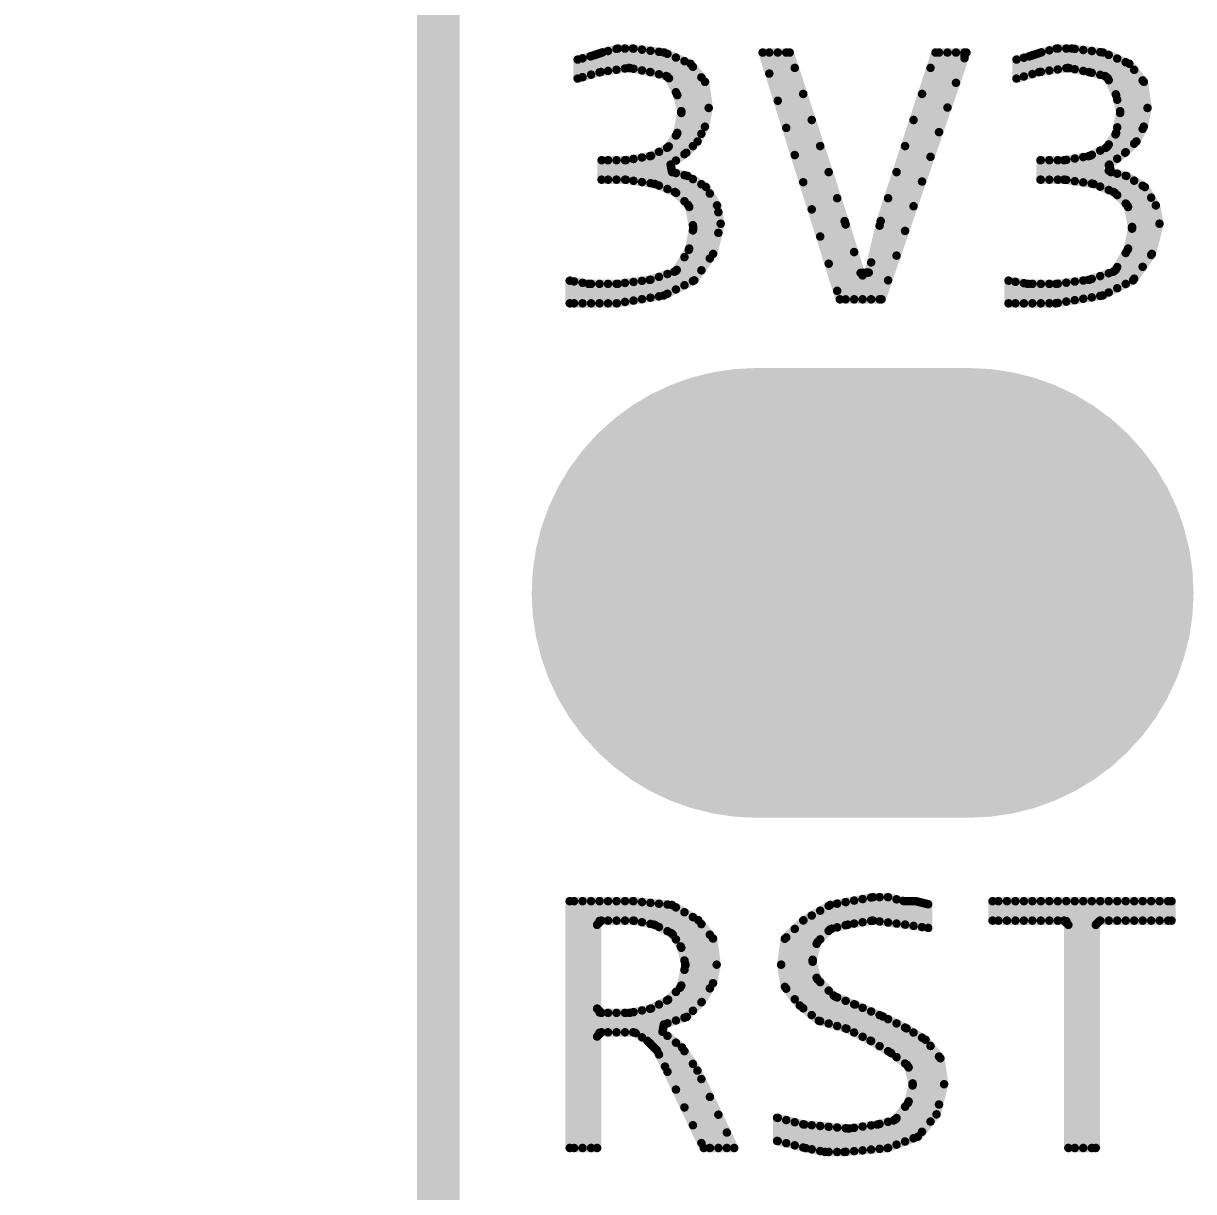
# Model space of a CAD drawing. Extents: x 17.3 to 58.6, y 21.7 to 91.7.
# Drawn here: x 24.158 to 27.661, y 67.753 to 71.249 of the extents above; entities that cross this region are included whole.
import ezdxf

# ---------------------------------------------------------------- set-up
doc = ezdxf.new("R2010")
doc.units = 0
doc.header["$MEASUREMENT"] = 0
doc.layers.get('0').update_dxf_attribs({"linetype": 'CONTINUOUS'})
doc.layers.add('SILKTOP_PHO', color=251, linetype='CONTINUOUS', true_color=0x636466)
doc.styles.get("Standard").update_dxf_attribs({"font": 'arial.ttf'})
doc.dimstyles.new('1', dxfattribs={"dimtxt": 1.5, "dimasz": 1.5, "dimexe": 0.18, "dimexo": 0, "dimgap": 0.5, "dimtad": 0, "dimtih": 1, "dimtoh": 1, "dimzin": 0, "dimdsep": 46, "dimtxsty": 'Standard', "dimcen": 0.09, "dimclrd": 7, "dimadec": 0, "dimazin": 0, "dimtfac": 1, "dimtofl": 0, "dimtmove": 2, "dimatfit": 3, "dimfxl": 1, "dimtolj": 1, "dimtzin": 0, "dimlwd": 15, "dimlwe": 15, "dimarcsym": 0})

# ---------------------------------------------------------------- blocks, each defined once
blk = doc.blocks.new('ROUND_191')
at = {"const_width": 0.0127}
blk.add_lwpolyline([(-0.00635, 0, 1), (0.00635, 0, 1)], format="xyb", close=True, dxfattribs=at)
blk = doc.blocks.new('OBLONG_47')
at = {"const_width": 1.3462}
blk.add_lwpolyline([(0.3175, 0), (-0.3175, 0)], dxfattribs=at)
at = {"const_width": 0.6731}
for points in [[(-0.65405, 0, 1), (0.01905, 0, 1)], [(-0.01905, 0, 1), (0.65405, 0, 1)]]:
    blk.add_lwpolyline(points, format="xyb", close=True, dxfattribs=at)
blk = doc.blocks.new('*D78')
at = {"color": 0, "linetype": 'Continuous', "lineweight": 15, "transparency": 16777216}
for p, q in [((25.9001, 73.66), (19.7132, 73.66)), ((25.9001, 25.4), (19.7132, 25.4))]:
    blk.add_line(p, q, dxfattribs=at)
at = {"color": 7, "linetype": 'Continuous', "lineweight": 15, "transparency": 16777216}
for p, q in [((19.8932, 72.16), (19.8932, 50.7959)), ((19.8932, 26.9), (19.8932, 48.2641))]:
    blk.add_line(p, q, dxfattribs=at)
at = {"color": 7, "linetype": 'Continuous', "transparency": 16777216}
for points in [[(19.6432, 72.16), (20.1432, 72.16), (19.8932, 73.66)], [(19.6432, 26.9), (20.1432, 26.9), (19.8932, 25.4)]]:
    blk.add_solid(points, dxfattribs=at)
at = {"color": 0, "linetype": 'Continuous', "transparency": 16777216, "insert": (19.8932, 49.53), "char_height": 1.5, "attachment_point": 5}
blk.add_mtext('\\A1;48.26', dxfattribs=at)

msp = doc.modelspace()

# ---------------------------------------------------------------- linework, layer by layer
at = {"const_width": 0.127}
msp.add_lwpolyline([(25.4, 73.159874), (25.4, 25.900126)], dxfattribs=at)
at = {"layer": 'SILKTOP_PHO', "color": 251, "true_color": 0x636466}
for points, const_width in [([(25.4, 73.159874), (25.4, 25.900126)], 0.127), ([(25.89149, 71.162672), (25.856184, 71.150988)], 0.0254), ([(25.8826, 71.102982), (25.8826, 71.159878)], 0.0254), ([(25.93721, 71.174102), (25.89149, 71.162672)], 0.0254), ([(25.908, 71.107046), (25.908, 71.166736)], 0.0254), ([(25.9334, 71.110602), (25.9334, 71.173086)], 0.0254), ([(25.982676, 71.174102), (25.93721, 71.174102)], 0.0254), ([(25.9588, 71.114412), (25.9588, 71.174102)], 0.0254), ([(26.07564, 71.162418), (25.982676, 71.174102)], 0.0254), ([(25.9842, 71.11365), (25.9842, 71.173848)], 0.0254), ([(26.0096, 71.10857), (26.0096, 71.1708)], 0.0254), ([(26.035, 71.10349), (26.035, 71.167498)], 0.0254), ([(26.0604, 71.09714), (26.0604, 71.16445)], 0.0254), ([(26.154634, 71.128636), (26.07564, 71.162418)], 0.0254), ([(26.0858, 71.090028), (26.0858, 71.1581)], 0.0254), ([(26.451814, 71.162164), (26.370788, 71.162164)], 0.0254), ([(26.370788, 71.162164), (26.601674, 70.423532)], 0.0254), ([(26.3906, 71.099172), (26.3906, 71.162164)], 0.0254), ([(26.416, 71.017892), (26.416, 71.162164)], 0.0254), ([(26.4414, 70.936612), (26.4414, 71.162164)], 0.0254), ([(26.616152, 70.65772), (26.451814, 71.162164)], 0.0254), ([(26.888186, 71.162164), (26.724102, 70.657974)], 0.0254), ([(26.726642, 70.423532), (26.980642, 71.162164)], 0.0254), ([(26.980642, 71.162164), (26.888186, 71.162164)], 0.0254), ([(26.8986, 70.923912), (26.8986, 71.162164)], 0.0254), ([(26.924, 70.997572), (26.924, 71.162164)], 0.0254), ([(26.9494, 71.071486), (26.9494, 71.162164)], 0.0254), ([(26.9748, 71.1454), (26.9748, 71.162164)], 0.0254), ([(27.204924, 71.162672), (27.169618, 71.150988)], 0.0254), ([(27.2034, 71.104506), (27.2034, 71.162164)], 0.0254), ([(27.250644, 71.174102), (27.204924, 71.162672)], 0.0254), ([(27.2288, 71.108062), (27.2288, 71.168768)], 0.0254), ([(27.29611, 71.174102), (27.250644, 71.174102)], 0.0254), ([(27.2542, 71.111618), (27.2542, 71.174102)], 0.0254), ([(27.2796, 71.115428), (27.2796, 71.174102)], 0.0254), ([(27.389074, 71.162418), (27.29611, 71.174102)], 0.0254), ([(27.305, 71.112126), (27.305, 71.173086)], 0.0254), ([(27.3304, 71.107046), (27.3304, 71.169784)], 0.0254), ([(27.3558, 71.101712), (27.3558, 71.166736)], 0.0254), ([(27.3812, 71.095362), (27.3812, 71.163434)], 0.0254), ([(27.468068, 71.128636), (27.389074, 71.162418)], 0.0254), ([(25.855168, 71.150734), (25.817068, 71.141082)], 0.0254), ([(25.817068, 71.141082), (25.817068, 71.084186)], 0.0254), ([(25.8318, 71.088504), (25.8318, 71.144892)], 0.0254), ([(25.856184, 71.150988), (25.855168, 71.150734)], 0.0254), ([(25.8572, 71.09587), (25.8572, 71.151242)], 0.0254), ([(26.1112, 71.043292), (26.1112, 71.147178)], 0.0254), ([(26.1366, 70.857872), (26.1366, 71.13651)], 0.0254), ([(26.198322, 71.07428), (26.154634, 71.128636)], 0.0254), ([(27.168602, 71.150734), (27.130502, 71.141082)], 0.0254), ([(27.130502, 71.141082), (27.130502, 71.084186)], 0.0254), ([(27.1526, 71.090536), (27.1526, 71.14667)], 0.0254), ([(27.169618, 71.150988), (27.168602, 71.150734)], 0.0254), ([(27.178, 71.097902), (27.178, 71.153782)], 0.0254), ([(27.4066, 71.07936), (27.4066, 71.155052)], 0.0254), ([(27.432, 71.02094), (27.432, 71.14413)], 0.0254), ([(27.4574, 70.863968), (27.4574, 71.133208)], 0.0254), ([(27.511756, 71.07428), (27.468068, 71.128636)], 0.0254), ([(25.817068, 71.084186), (25.884378, 71.10349)], 0.0254), ([(25.884378, 71.10349), (25.886156, 71.103998)], 0.0254), ([(25.886156, 71.103998), (25.969722, 71.115936)], 0.0254), ([(25.969722, 71.115936), (25.97404, 71.115682)], 0.0254), ([(25.97404, 71.115682), (26.03373, 71.103744)], 0.0254), ([(26.03373, 71.103744), (26.034238, 71.103744)], 0.0254), ([(26.034238, 71.103744), (26.08199, 71.091806)], 0.0254), ([(26.08199, 71.091806), (26.090372, 71.085202)], 0.0254), ([(26.162, 70.882002), (26.162, 71.119492)], 0.0254), ([(26.1874, 70.918832), (26.1874, 71.087742)], 0.0254), ([(26.4668, 70.855332), (26.4668, 71.11619)], 0.0254), ([(26.8732, 70.849998), (26.8732, 71.11619)], 0.0254), ([(27.130502, 71.084186), (27.197812, 71.10349)], 0.0254), ([(27.197812, 71.10349), (27.19959, 71.103998)], 0.0254), ([(27.19959, 71.103998), (27.283156, 71.115936)], 0.0254), ([(27.283156, 71.115936), (27.287474, 71.115682)], 0.0254), ([(27.287474, 71.115682), (27.347164, 71.103744)], 0.0254), ([(27.347164, 71.103744), (27.347672, 71.103744)], 0.0254), ([(27.347672, 71.103744), (27.395424, 71.091806)], 0.0254), ([(27.395424, 71.091806), (27.403806, 71.085202)], 0.0254), ([(27.4828, 70.889368), (27.4828, 71.110348)], 0.0254), ([(26.090372, 71.085202), (26.114248, 71.037196)], 0.0254), ([(26.209244, 70.996302), (26.198322, 71.07428)], 0.0254), ([(27.403806, 71.085202), (27.427682, 71.037196)], 0.0254), ([(27.5082, 70.933564), (27.5082, 71.078598)], 0.0254), ([(27.522678, 70.996302), (27.511756, 71.07428)], 0.0254), ([(26.114248, 71.037196), (26.115264, 71.034656)], 0.0254), ([(26.115264, 71.034656), (26.127202, 70.986904)], 0.0254), ([(26.4922, 70.774052), (26.4922, 71.038212)], 0.0254), ([(26.8478, 70.776084), (26.8478, 71.038212)], 0.0254), ([(27.427682, 71.037196), (27.428698, 71.034656)], 0.0254), ([(27.428698, 71.034656), (27.440636, 70.986904)], 0.0254), ([(26.127202, 70.986904), (26.127202, 70.981316)], 0.0254), ([(26.198068, 70.940168), (26.209244, 70.996302)], 0.0254), ([(27.440636, 70.986904), (27.440636, 70.981316)], 0.0254), ([(27.511502, 70.940168), (27.522678, 70.996302)], 0.0254), ([(26.127202, 70.981316), (26.115264, 70.921626)], 0.0254), ([(26.5176, 70.692772), (26.5176, 70.960234)], 0.0254), ([(26.8224, 70.70217), (26.8224, 70.960234)], 0.0254), ([(27.440636, 70.981316), (27.428698, 70.921626)], 0.0254), ([(26.113486, 70.917054), (26.08961, 70.88124)], 0.0254), ([(26.1112, 70.838822), (26.1112, 70.913752)], 0.0254), ([(26.115264, 70.921626), (26.113486, 70.917054)], 0.0254), ([(26.17597, 70.895972), (26.198068, 70.940168)], 0.0254), ([(27.42692, 70.917054), (27.403044, 70.88124)], 0.0254), ([(27.428698, 70.921626), (27.42692, 70.917054)], 0.0254), ([(27.432, 70.84441), (27.432, 70.938136)], 0.0254), ([(27.489404, 70.895972), (27.511502, 70.940168)], 0.0254), ([(26.08961, 70.88124), (26.08453, 70.876922)], 0.0254), ([(26.0858, 70.753732), (26.0858, 70.877684)], 0.0254), ([(26.142188, 70.86219), (26.17597, 70.895972)], 0.0254), ([(26.543, 70.611492), (26.543, 70.882256)], 0.0254), ([(26.797, 70.628256), (26.797, 70.882256)], 0.0254), ([(27.403044, 70.88124), (27.397964, 70.876922)], 0.0254), ([(27.4066, 70.824852), (27.4066, 70.886828)], 0.0254), ([(27.455622, 70.86219), (27.489404, 70.895972)], 0.0254), ([(26.033222, 70.85203), (25.961594, 70.840092)], 0.0254), ([(25.9842, 70.77837), (25.9842, 70.843648)], 0.0254), ([(26.0096, 70.77456), (26.0096, 70.847966)], 0.0254), ([(26.036778, 70.853046), (26.033222, 70.85203)], 0.0254), ([(26.035, 70.771004), (26.035, 70.852284)], 0.0254), ([(26.08453, 70.876922), (26.036778, 70.853046)], 0.0254), ([(26.0604, 70.763892), (26.0604, 70.864984)], 0.0254), ([(26.095198, 70.826884), (26.142188, 70.86219)], 0.0254), ([(27.346656, 70.85203), (27.275028, 70.840092)], 0.0254), ([(27.305, 70.7771), (27.305, 70.844918)], 0.0254), ([(27.3304, 70.773544), (27.3304, 70.849236)], 0.0254), ([(27.350212, 70.853046), (27.346656, 70.85203)], 0.0254), ([(27.397964, 70.876922), (27.350212, 70.853046)], 0.0254), ([(27.3558, 70.769988), (27.3558, 70.85584)], 0.0254), ([(27.3812, 70.760844), (27.3812, 70.86854)], 0.0254), ([(27.408632, 70.826884), (27.455622, 70.86219)], 0.0254), ([(25.959562, 70.839838), (25.888696, 70.839838)], 0.0254), ([(25.888696, 70.839838), (25.888696, 70.781672)], 0.0254), ([(25.908, 70.781672), (25.908, 70.839838)], 0.0254), ([(25.9334, 70.781672), (25.9334, 70.839838)], 0.0254), ([(25.9588, 70.781672), (25.9588, 70.839838)], 0.0254), ([(25.961594, 70.840092), (25.959562, 70.839838)], 0.0254), ([(26.09977, 70.804278), (26.095198, 70.826884)], 0.0254), ([(27.272996, 70.839838), (27.20213, 70.839838)], 0.0254), ([(27.20213, 70.839838), (27.20213, 70.781672)], 0.0254), ([(27.2034, 70.781672), (27.2034, 70.839838)], 0.0254), ([(27.2288, 70.781672), (27.2288, 70.839838)], 0.0254), ([(27.2542, 70.781672), (27.2542, 70.839838)], 0.0254), ([(27.275028, 70.840092), (27.272996, 70.839838)], 0.0254), ([(27.2796, 70.78091), (27.2796, 70.840854)], 0.0254), ([(27.4066, 70.750684), (27.4066, 70.808596)], 0.0254), ([(27.413204, 70.804278), (27.408632, 70.826884)], 0.0254), ([(25.888696, 70.781672), (25.959562, 70.781672)], 0.0254), ([(25.959562, 70.781672), (25.96134, 70.781418)], 0.0254), ([(25.96134, 70.781418), (26.044906, 70.76948)], 0.0254), ([(26.145744, 70.792848), (26.09977, 70.804278)], 0.0254), ([(26.1112, 70.74281), (26.1112, 70.801484)], 0.0254), ([(26.1366, 70.71741), (26.1366, 70.795134)], 0.0254), ([(26.201116, 70.759574), (26.145744, 70.792848)], 0.0254), ([(26.162, 70.645274), (26.162, 70.783196)], 0.0254), ([(26.5684, 70.530212), (26.5684, 70.804278)], 0.0254), ([(26.7716, 70.554342), (26.7716, 70.804278)], 0.0254), ([(27.20213, 70.781672), (27.272996, 70.781672)], 0.0254), ([(27.272996, 70.781672), (27.274774, 70.781418)], 0.0254), ([(27.274774, 70.781418), (27.35834, 70.76948)], 0.0254), ([(27.459178, 70.792848), (27.413204, 70.804278)], 0.0254), ([(27.432, 70.735444), (27.432, 70.799706)], 0.0254), ([(27.4574, 70.710044), (27.4574, 70.793356)], 0.0254), ([(27.51455, 70.759574), (27.459178, 70.792848)], 0.0254), ([(27.4828, 70.485254), (27.4828, 70.778624)], 0.0254), ([(26.044906, 70.76948), (26.047954, 70.768718)], 0.0254), ([(26.047954, 70.768718), (26.107644, 70.744842)], 0.0254), ([(26.107644, 70.744842), (26.111708, 70.742048)], 0.0254), ([(26.111708, 70.742048), (26.147522, 70.706234)], 0.0254), ([(26.1874, 70.5104), (26.1874, 70.767956)], 0.0254), ([(26.234136, 70.70471), (26.201116, 70.759574)], 0.0254), ([(26.2128, 70.54596), (26.2128, 70.740016)], 0.0254), ([(27.35834, 70.76948), (27.361388, 70.768718)], 0.0254), ([(27.361388, 70.768718), (27.421078, 70.744842)], 0.0254), ([(27.421078, 70.744842), (27.425142, 70.742048)], 0.0254), ([(27.425142, 70.742048), (27.460956, 70.706234)], 0.0254), ([(27.5082, 70.520814), (27.5082, 70.763384)], 0.0254), ([(27.54757, 70.70471), (27.51455, 70.759574)], 0.0254), ([(26.147522, 70.706234), (26.151078, 70.699884)], 0.0254), ([(26.245058, 70.649846), (26.234136, 70.70471)], 0.0254), ([(26.5938, 70.448932), (26.5938, 70.726046)], 0.0254), ([(26.7462, 70.480428), (26.7462, 70.726046)], 0.0254), ([(27.460956, 70.706234), (27.464512, 70.699884)], 0.0254), ([(27.5336, 70.556374), (27.5336, 70.727824)], 0.0254), ([(27.558492, 70.649846), (27.54757, 70.70471)], 0.0254), ([(26.151078, 70.699884), (26.163016, 70.640194)], 0.0254), ([(26.2382, 70.622414), (26.2382, 70.684136)], 0.0254), ([(27.464512, 70.699884), (27.47645, 70.640194)], 0.0254), ([(26.163016, 70.635114), (26.151078, 70.575424)], 0.0254), ([(26.163016, 70.640194), (26.163016, 70.635114)], 0.0254), ([(26.222452, 70.559422), (26.245058, 70.649846)], 0.0254), ([(26.663904, 70.502526), (26.616152, 70.65772)], 0.0254), ([(26.6192, 70.423532), (26.6192, 70.64756)], 0.0254), ([(26.724102, 70.657974), (26.688288, 70.503542)], 0.0254), ([(26.7208, 70.423532), (26.7208, 70.644004)], 0.0254), ([(27.47645, 70.635114), (27.464512, 70.575424)], 0.0254), ([(27.47645, 70.640194), (27.47645, 70.635114)], 0.0254), ([(27.535886, 70.559422), (27.558492, 70.649846)], 0.0254), ([(26.162, 70.478396), (26.162, 70.62978)], 0.0254), ([(26.149554, 70.57136), (26.11374, 70.51167)], 0.0254), ([(26.151078, 70.575424), (26.149554, 70.57136)], 0.0254), ([(26.6446, 70.423532), (26.6446, 70.56501)], 0.0254), ([(27.462988, 70.57136), (27.427174, 70.51167)], 0.0254), ([(27.464512, 70.575424), (27.462988, 70.57136)], 0.0254), ([(26.1366, 70.465696), (26.1366, 70.54977)], 0.0254), ([(26.166064, 70.480428), (26.222452, 70.559422)], 0.0254), ([(26.6954, 70.423532), (26.6954, 70.534022)], 0.0254), ([(27.4574, 70.469506), (27.4574, 70.562216)], 0.0254), ([(27.479498, 70.480428), (27.535886, 70.559422)], 0.0254), ([(26.106882, 70.506082), (26.035254, 70.482206)], 0.0254), ([(26.0858, 70.440296), (26.0858, 70.499224)], 0.0254), ([(26.11374, 70.51167), (26.106882, 70.506082)], 0.0254), ([(26.1112, 70.452996), (26.1112, 70.508622)], 0.0254), ([(26.688288, 70.503542), (26.663904, 70.502526)], 0.0254), ([(26.67, 70.423532), (26.67, 70.49516)], 0.0254), ([(27.420316, 70.506082), (27.348688, 70.482206)], 0.0254), ([(27.3812, 70.433692), (27.3812, 70.493128)], 0.0254), ([(27.4066, 70.444106), (27.4066, 70.50151)], 0.0254), ([(27.427174, 70.51167), (27.420316, 70.506082)], 0.0254), ([(27.432, 70.456806), (27.432, 70.519798)], 0.0254), ([(25.850088, 70.46976), (25.793192, 70.479412)], 0.0254), ([(25.793192, 70.479412), (25.793192, 70.411594)], 0.0254), ([(25.8064, 70.411594), (25.8064, 70.477126)], 0.0254), ([(25.8318, 70.411594), (25.8318, 70.472808)], 0.0254), ([(25.85212, 70.46976), (25.850088, 70.46976)], 0.0254), ([(25.935686, 70.46976), (25.85212, 70.46976)], 0.0254), ([(25.8572, 70.411594), (25.8572, 70.46976)], 0.0254), ([(25.8826, 70.411594), (25.8826, 70.46976)], 0.0254), ([(25.908, 70.411594), (25.908, 70.46976)], 0.0254), ([(25.9334, 70.411594), (25.9334, 70.46976)], 0.0254), ([(25.93721, 70.46976), (25.935686, 70.46976)], 0.0254), ([(26.032714, 70.481698), (25.93721, 70.46976)], 0.0254), ([(25.9588, 70.415658), (25.9588, 70.472554)], 0.0254), ([(25.9842, 70.419722), (25.9842, 70.475602)], 0.0254), ([(26.0096, 70.42404), (26.0096, 70.478904)], 0.0254), ([(26.035254, 70.482206), (26.032714, 70.481698)], 0.0254), ([(26.035, 70.428358), (26.035, 70.482206)], 0.0254), ([(26.0604, 70.432422), (26.0604, 70.490588)], 0.0254), ([(26.074878, 70.434962), (26.166064, 70.480428)], 0.0254), ([(27.163522, 70.46976), (27.106626, 70.479412)], 0.0254), ([(27.106626, 70.479412), (27.106626, 70.411594)], 0.0254), ([(27.1272, 70.411594), (27.1272, 70.475856)], 0.0254), ([(27.1526, 70.411594), (27.1526, 70.471792)], 0.0254), ([(27.165554, 70.46976), (27.163522, 70.46976)], 0.0254), ([(27.24912, 70.46976), (27.165554, 70.46976)], 0.0254), ([(27.178, 70.411594), (27.178, 70.46976)], 0.0254), ([(27.2034, 70.411594), (27.2034, 70.46976)], 0.0254), ([(27.2288, 70.411594), (27.2288, 70.46976)], 0.0254), ([(27.250644, 70.46976), (27.24912, 70.46976)], 0.0254), ([(27.346148, 70.481698), (27.250644, 70.46976)], 0.0254), ([(27.2542, 70.41261), (27.2542, 70.470268)], 0.0254), ([(27.2796, 70.416674), (27.2796, 70.473316)], 0.0254), ([(27.305, 70.420992), (27.305, 70.476618)], 0.0254), ([(27.3304, 70.42531), (27.3304, 70.479666)], 0.0254), ([(27.348688, 70.482206), (27.346148, 70.481698)], 0.0254), ([(27.3558, 70.429374), (27.3558, 70.484746)], 0.0254), ([(27.388312, 70.434962), (27.479498, 70.480428)], 0.0254), ([(25.93467, 70.411594), (26.074878, 70.434962)], 0.0254), ([(26.601674, 70.423532), (26.726642, 70.423532)], 0.0254), ([(27.248104, 70.411594), (27.388312, 70.434962)], 0.0254), ([(25.793192, 70.411594), (25.93467, 70.411594)], 0.0254), ([(27.106626, 70.411594), (27.248104, 70.411594)], 0.0254), ([(25.98293, 68.622164), (25.793192, 68.622164)], 0.0254), ([(25.793192, 68.622164), (25.793192, 67.883532)], 0.0254), ([(25.8064, 67.883532), (25.8064, 68.622164)], 0.0254), ([(25.8318, 67.883532), (25.8318, 68.622164)], 0.0254), ([(25.8572, 67.883532), (25.8572, 68.622164)], 0.0254), ([(25.8826, 68.562982), (25.8826, 68.622164)], 0.0254), ([(25.908, 68.563998), (25.908, 68.622164)], 0.0254), ([(25.9334, 68.563998), (25.9334, 68.622164)], 0.0254), ([(25.9588, 68.563998), (25.9588, 68.622164)], 0.0254), ([(26.099008, 68.610734), (25.98293, 68.622164)], 0.0254), ([(25.9842, 68.563998), (25.9842, 68.622164)], 0.0254), ([(26.0096, 68.559172), (26.0096, 68.619624)], 0.0254), ([(26.035, 68.554092), (26.035, 68.617084)], 0.0254), ([(26.0604, 68.544948), (26.0604, 68.614544)], 0.0254), ([(26.0858, 68.532248), (26.0858, 68.612004)], 0.0254), ([(26.178002, 68.565522), (26.099008, 68.610734)], 0.0254), ([(26.1112, 68.507864), (26.1112, 68.603622)], 0.0254), ([(26.572972, 68.610988), (26.492708, 68.565014)], 0.0254), ([(26.5684, 68.533264), (26.5684, 68.608194)], 0.0254), ([(26.700988, 68.634102), (26.572972, 68.610988)], 0.0254), ([(26.5938, 68.543932), (26.5938, 68.614798)], 0.0254), ([(26.6192, 68.550282), (26.6192, 68.61937)], 0.0254), ([(26.6446, 68.555108), (26.6446, 68.623942)], 0.0254), ([(26.67, 68.559172), (26.67, 68.628514)], 0.0254), ([(26.6954, 68.56349), (26.6954, 68.633086)], 0.0254), ([(26.745946, 68.634102), (26.700988, 68.634102)], 0.0254), ([(26.7208, 68.561458), (26.7208, 68.634102)], 0.0254), ([(26.792174, 68.622672), (26.745946, 68.634102)], 0.0254), ([(26.7462, 68.55841), (26.7462, 68.634102)], 0.0254), ([(26.7716, 68.555108), (26.7716, 68.627752)], 0.0254), ([(26.795476, 68.622164), (26.792174, 68.622672)], 0.0254), ([(26.829512, 68.622164), (26.795476, 68.622164)], 0.0254), ([(26.797, 68.55206), (26.797, 68.622164)], 0.0254), ([(26.8224, 68.54825), (26.8224, 68.622164)], 0.0254), ([(26.866342, 68.61302), (26.829512, 68.622164)], 0.0254), ([(26.8478, 68.544694), (26.8478, 68.617592)], 0.0254), ([(26.866342, 68.542154), (26.866342, 68.61302)], 0.0254), ([(27.59456, 68.622164), (27.058874, 68.622164)], 0.0254), ([(27.058874, 68.622164), (27.058874, 68.563998)], 0.0254), ([(27.0764, 68.563998), (27.0764, 68.622164)], 0.0254), ([(27.1018, 68.563998), (27.1018, 68.622164)], 0.0254), ([(27.1272, 68.563998), (27.1272, 68.622164)], 0.0254), ([(27.1526, 68.563998), (27.1526, 68.622164)], 0.0254), ([(27.178, 68.563998), (27.178, 68.622164)], 0.0254), ([(27.2034, 68.563998), (27.2034, 68.622164)], 0.0254), ([(27.2288, 68.563998), (27.2288, 68.622164)], 0.0254), ([(27.2542, 68.563998), (27.2542, 68.622164)], 0.0254), ([(27.2796, 68.56222), (27.2796, 68.622164)], 0.0254), ([(27.305, 67.883532), (27.305, 68.622164)], 0.0254), ([(27.3304, 67.883532), (27.3304, 68.622164)], 0.0254), ([(27.3558, 67.883532), (27.3558, 68.622164)], 0.0254), ([(27.3812, 68.563998), (27.3812, 68.622164)], 0.0254), ([(27.4066, 68.563998), (27.4066, 68.622164)], 0.0254), ([(27.432, 68.563998), (27.432, 68.622164)], 0.0254), ([(27.4574, 68.563998), (27.4574, 68.622164)], 0.0254), ([(27.4828, 68.563998), (27.4828, 68.622164)], 0.0254), ([(27.5082, 68.563998), (27.5082, 68.622164)], 0.0254), ([(27.5336, 68.563998), (27.5336, 68.622164)], 0.0254), ([(27.559, 68.563998), (27.559, 68.622164)], 0.0254), ([(27.5844, 68.563998), (27.5844, 68.622164)], 0.0254), ([(27.59456, 68.563998), (27.59456, 68.622164)], 0.0254), ([(26.1366, 68.444872), (26.1366, 68.589144)], 0.0254), ([(26.162, 68.29425), (26.162, 68.574666)], 0.0254), ([(26.5176, 68.281296), (26.5176, 68.579238)], 0.0254), ([(26.543, 68.507864), (26.543, 68.593716)], 0.0254), ([(25.875234, 68.551298), (25.887934, 68.563998)], 0.0254), ([(25.875234, 68.3006), (25.875234, 68.551298)], 0.0254), ([(25.887934, 68.563998), (25.983438, 68.563998)], 0.0254), ([(25.983438, 68.563998), (25.985978, 68.563744)], 0.0254), ([(25.985978, 68.563744), (26.045668, 68.551806)], 0.0254), ([(26.045668, 68.551806), (26.048716, 68.55079)], 0.0254), ([(26.048716, 68.55079), (26.096468, 68.526914)], 0.0254), ([(26.222198, 68.510404), (26.178002, 68.565522)], 0.0254), ([(26.1874, 68.31965), (26.1874, 68.553584)], 0.0254), ([(26.492708, 68.565014), (26.437082, 68.509642)], 0.0254), ([(26.4668, 68.32854), (26.4668, 68.539106)], 0.0254), ([(26.4922, 68.301616), (26.4922, 68.564506)], 0.0254), ([(26.535634, 68.500498), (26.571448, 68.536566)], 0.0254), ([(26.571448, 68.536566), (26.57729, 68.539868)], 0.0254), ([(26.57729, 68.539868), (26.625042, 68.551806)], 0.0254), ([(26.625042, 68.551806), (26.626058, 68.551806)], 0.0254), ([(26.626058, 68.551806), (26.697686, 68.563744)], 0.0254), ([(26.697686, 68.563744), (26.701496, 68.563998)], 0.0254), ([(26.701496, 68.563998), (26.797254, 68.55206)], 0.0254), ([(26.797254, 68.55206), (26.866342, 68.542154)], 0.0254), ([(27.058874, 68.563998), (27.272996, 68.563998)], 0.0254), ([(27.272996, 68.563998), (27.285696, 68.551298)], 0.0254), ([(27.285696, 68.551298), (27.285696, 67.883532)], 0.0254), ([(27.367738, 68.551298), (27.380438, 68.563998)], 0.0254), ([(27.367738, 67.883532), (27.367738, 68.551298)], 0.0254), ([(27.380438, 68.563998), (27.59456, 68.563998)], 0.0254), ([(26.096468, 68.526914), (26.101548, 68.522596)], 0.0254), ([(26.101548, 68.522596), (26.125424, 68.486782)], 0.0254), ([(26.2128, 68.361306), (26.2128, 68.521834)], 0.0254), ([(26.23312, 68.432172), (26.222198, 68.510404)], 0.0254), ([(26.437082, 68.509642), (26.42616, 68.432172)], 0.0254), ([(26.4414, 68.36029), (26.4414, 68.513706)], 0.0254), ([(26.532332, 68.494656), (26.535634, 68.500498)], 0.0254), ([(26.125424, 68.486782), (26.127202, 68.482718)], 0.0254), ([(26.127202, 68.482718), (26.13914, 68.434966)], 0.0254), ([(26.520394, 68.446904), (26.532332, 68.494656)], 0.0254), ([(26.13914, 68.429378), (26.127202, 68.369688)], 0.0254), ([(26.13914, 68.434966), (26.13914, 68.429378)], 0.0254), ([(26.222198, 68.3768), (26.23312, 68.432172)], 0.0254), ([(26.42616, 68.432172), (26.437336, 68.365624)], 0.0254), ([(26.520394, 68.440808), (26.520394, 68.446904)], 0.0254), ([(26.532332, 68.393056), (26.520394, 68.440808)], 0.0254), ([(26.1366, 68.273422), (26.1366, 68.416678)], 0.0254), ([(26.535634, 68.387214), (26.532332, 68.393056)], 0.0254), ([(26.123646, 68.363338), (26.087832, 68.327524)], 0.0254), ([(26.127202, 68.369688), (26.123646, 68.363338)], 0.0254), ([(26.188162, 68.320412), (26.222198, 68.3768)], 0.0254), ([(26.437336, 68.365624), (26.48204, 68.309744)], 0.0254), ([(26.583386, 68.339462), (26.535634, 68.387214)], 0.0254), ([(26.543, 68.263008), (26.543, 68.379848)], 0.0254), ([(26.08453, 68.324984), (26.036778, 68.301108)], 0.0254), ([(26.087832, 68.327524), (26.08453, 68.324984)], 0.0254), ([(26.0858, 68.256658), (26.0858, 68.325746)], 0.0254), ([(26.1112, 68.26504), (26.1112, 68.350638)], 0.0254), ([(26.5684, 68.255896), (26.5684, 68.354448)], 0.0254), ([(26.587704, 68.336668), (26.583386, 68.339462)], 0.0254), ([(26.64714, 68.312792), (26.587704, 68.336668)], 0.0254), ([(26.5938, 68.24853), (26.5938, 68.334128)], 0.0254), ([(26.6192, 68.241418), (26.6192, 68.323968)], 0.0254), ([(25.887934, 68.2879), (25.875234, 68.3006)], 0.0254), ([(25.8826, 68.228464), (25.8826, 68.28917)], 0.0254), ([(25.9715, 68.2879), (25.887934, 68.2879)], 0.0254), ([(25.908, 68.229734), (25.908, 68.2879)], 0.0254), ([(25.9334, 68.229734), (25.9334, 68.2879)], 0.0254), ([(25.9588, 68.229734), (25.9588, 68.2879)], 0.0254), ([(25.97404, 68.288154), (25.9715, 68.2879)], 0.0254), ([(26.03373, 68.300092), (25.97404, 68.288154)], 0.0254), ([(25.9842, 68.229734), (25.9842, 68.290186)], 0.0254), ([(26.0096, 68.214748), (26.0096, 68.295266)], 0.0254), ([(26.036778, 68.301108), (26.03373, 68.300092)], 0.0254), ([(26.035, 68.195444), (26.035, 68.300346)], 0.0254), ([(26.0604, 68.163186), (26.0604, 68.313046)], 0.0254), ([(26.143712, 68.275962), (26.188162, 68.320412)], 0.0254), ([(26.48204, 68.309744), (26.538682, 68.264278)], 0.0254), ([(26.6446, 68.228972), (26.6446, 68.313808)], 0.0254), ([(26.730452, 68.277232), (26.64714, 68.312792)], 0.0254), ([(26.67, 68.216272), (26.67, 68.302886)], 0.0254), ([(26.6954, 68.203572), (26.6954, 68.292218)], 0.0254), ([(26.071068, 68.231004), (26.074878, 68.252848)], 0.0254), ([(26.074878, 68.252848), (26.143712, 68.275962)], 0.0254), ([(26.538682, 68.264278), (26.619708, 68.241164)], 0.0254), ([(26.7208, 68.188332), (26.7208, 68.281296)], 0.0254), ([(26.801318, 68.241672), (26.730452, 68.277232)], 0.0254), ([(26.7462, 68.173092), (26.7462, 68.269104)], 0.0254), ([(26.7716, 68.155312), (26.7716, 68.256404)], 0.0254), ([(25.875234, 68.217034), (25.887934, 68.229734)], 0.0254), ([(25.875234, 67.883532), (25.875234, 68.217034)], 0.0254), ([(25.887934, 68.229734), (25.983438, 68.229734)], 0.0254), ([(25.983438, 68.229734), (25.99055, 68.227702)], 0.0254), ([(25.99055, 68.227702), (26.026364, 68.203826)], 0.0254), ([(26.129234, 68.184522), (26.071068, 68.231004)], 0.0254), ([(26.0858, 68.111624), (26.0858, 68.219066)], 0.0254), ([(26.619708, 68.241164), (26.621994, 68.240402)], 0.0254), ([(26.621994, 68.240402), (26.693622, 68.204588)], 0.0254), ([(26.797, 68.136262), (26.797, 68.243704)], 0.0254), ([(26.858468, 68.207382), (26.801318, 68.241672)], 0.0254), ([(26.8224, 67.912488), (26.8224, 68.228972)], 0.0254), ([(26.026364, 68.203826), (26.028142, 68.202048)], 0.0254), ([(26.028142, 68.202048), (26.052018, 68.178172)], 0.0254), ([(26.1112, 68.058284), (26.1112, 68.198746)], 0.0254), ([(26.175462, 68.11518), (26.129234, 68.184522)], 0.0254), ([(26.693622, 68.204588), (26.694384, 68.20408)], 0.0254), ([(26.694384, 68.20408), (26.754074, 68.168266)], 0.0254), ([(26.8478, 67.932046), (26.8478, 68.213732)], 0.0254), ([(26.902664, 68.15201), (26.858468, 68.207382)], 0.0254), ([(26.8732, 67.962526), (26.8732, 68.18884)], 0.0254), ([(26.052018, 68.178172), (26.054558, 68.17487)], 0.0254), ([(26.054558, 68.17487), (26.078434, 68.127118)], 0.0254), ([(26.1366, 68.004944), (26.1366, 68.173346)], 0.0254), ([(26.754074, 68.168266), (26.755344, 68.167504)], 0.0254), ([(26.755344, 68.167504), (26.803096, 68.13169)], 0.0254), ([(26.8986, 68.01358), (26.8986, 68.15709)], 0.0254), ([(26.91384, 68.074286), (26.902664, 68.15201)], 0.0254), ([(26.078434, 68.127118), (26.194512, 67.883532)], 0.0254), ([(26.162, 67.951604), (26.162, 68.135246)], 0.0254), ([(26.285698, 67.883532), (26.175462, 68.11518)], 0.0254), ([(26.803096, 68.13169), (26.807668, 68.124578)], 0.0254), ([(26.807668, 68.124578), (26.819606, 68.076826)], 0.0254), ([(26.1874, 67.898264), (26.1874, 68.08978)], 0.0254), ([(26.819606, 68.076826), (26.819606, 68.07073)], 0.0254), ([(26.819606, 68.07073), (26.807668, 68.022978)], 0.0254), ([(26.891234, 67.984116), (26.91384, 68.074286)], 0.0254), ([(26.2128, 67.883532), (26.2128, 68.03644)], 0.0254), ([(26.805636, 68.018406), (26.769822, 67.970654)], 0.0254), ([(26.797, 67.902836), (26.797, 68.006976)], 0.0254), ([(26.807668, 68.022978), (26.805636, 68.018406)], 0.0254), ([(26.2382, 67.883532), (26.2382, 67.9831)], 0.0254), ([(26.493724, 67.95389), (26.413968, 67.973956)], 0.0254), ([(26.413968, 67.973956), (26.413968, 67.904614)], 0.0254), ([(26.416, 67.904106), (26.416, 67.973448)], 0.0254), ([(26.769822, 67.970654), (26.76271, 67.965828)], 0.0254), ([(26.7716, 67.893438), (26.7716, 67.973194)], 0.0254), ([(26.835608, 67.917314), (26.891234, 67.984116)], 0.0254), ([(26.4414, 67.897756), (26.4414, 67.967098)], 0.0254), ([(26.4668, 67.891406), (26.4668, 67.960748)], 0.0254), ([(26.4922, 67.885056), (26.4922, 67.954398)], 0.0254), ([(26.495756, 67.953636), (26.493724, 67.95389)], 0.0254), ([(26.627074, 67.941698), (26.495756, 67.953636)], 0.0254), ([(26.5176, 67.879468), (26.5176, 67.951604)], 0.0254), ([(26.543, 67.874388), (26.543, 67.949318)], 0.0254), ([(26.5684, 67.871594), (26.5684, 67.947032)], 0.0254), ([(26.5938, 67.871594), (26.5938, 67.944746)], 0.0254), ([(26.6192, 67.871848), (26.6192, 67.94246)], 0.0254), ([(26.630122, 67.941698), (26.627074, 67.941698)], 0.0254), ([(26.713688, 67.953636), (26.630122, 67.941698)], 0.0254), ([(26.6446, 67.874134), (26.6446, 67.94373)], 0.0254), ([(26.67, 67.87642), (26.67, 67.94754)], 0.0254), ([(26.6954, 67.878706), (26.6954, 67.951096)], 0.0254), ([(26.714958, 67.95389), (26.713688, 67.953636)], 0.0254), ([(26.76271, 67.965828), (26.714958, 67.95389)], 0.0254), ([(26.7208, 67.880992), (26.7208, 67.955414)], 0.0254), ([(26.7462, 67.883786), (26.7462, 67.961764)], 0.0254), ([(26.2636, 67.883532), (26.2636, 67.92976)], 0.0254), ([(26.413968, 67.904614), (26.499566, 67.883024)], 0.0254), ([(26.744676, 67.883278), (26.835608, 67.917314)], 0.0254), ([(25.793192, 67.883532), (25.875234, 67.883532)], 0.0254), ([(26.194512, 67.883532), (26.285698, 67.883532)], 0.0254), ([(26.499566, 67.883024), (26.557732, 67.871594)], 0.0254), ([(26.557732, 67.871594), (26.615644, 67.871594)], 0.0254), ([(26.615644, 67.871594), (26.744676, 67.883278)], 0.0254), ([(27.285696, 67.883532), (27.367738, 67.883532)], 0.0254)]:
    msp.add_lwpolyline(points, dxfattribs=dict(at, const_width=const_width))

# ---------------------------------------------------------------- block references
msp.add_blockref('OBLONG_47', (26.67, 69.544946))
for p in [(25.8826, 71.159878), (25.89149, 71.162672), (25.908, 71.166736), (25.9334, 71.173086), (25.93721, 71.174102), (25.9588, 71.174102), (25.982676, 71.174102), (25.9842, 71.173848), (26.0096, 71.1708), (26.035, 71.167498), (26.0604, 71.16445), (26.07564, 71.162418), (26.0858, 71.1581), (26.370788, 71.162164), (26.3906, 71.162164), (26.416, 71.162164), (26.4414, 71.162164), (26.451814, 71.162164), (26.888186, 71.162164), (26.8986, 71.162164), (26.924, 71.162164), (26.9494, 71.162164), (26.9748, 71.162164), (26.980642, 71.162164), (26.980642, 71.162164), (27.2034, 71.162164), (27.204924, 71.162672), (27.2288, 71.168768), (27.250644, 71.174102), (27.2542, 71.174102), (27.2796, 71.174102), (27.29611, 71.174102), (27.305, 71.173086), (27.3304, 71.169784), (27.3558, 71.166736), (27.3812, 71.163434), (27.389074, 71.162418), (25.817068, 71.141082), (25.8318, 71.144892), (25.855168, 71.150734), (25.856184, 71.150988), (25.8572, 71.151242), (26.1112, 71.147178), (26.1366, 71.13651), (26.154634, 71.128636), (26.9748, 71.1454), (27.130502, 71.141082), (27.1526, 71.14667), (27.168602, 71.150734), (27.169618, 71.150988), (27.178, 71.153782), (27.4066, 71.155052), (27.432, 71.14413), (27.4574, 71.133208), (27.468068, 71.128636), (25.8318, 71.088504), (25.8572, 71.09587), (25.8826, 71.102982), (25.884378, 71.10349), (25.886156, 71.103998), (25.908, 71.107046), (25.9334, 71.110602), (25.9588, 71.114412), (25.969722, 71.115936), (25.97404, 71.115682), (25.9842, 71.11365), (26.0096, 71.10857), (26.03373, 71.103744), (26.034238, 71.103744), (26.035, 71.10349), (26.0604, 71.09714), (26.08199, 71.091806), (26.0858, 71.090028), (26.162, 71.119492), (26.1874, 71.087742), (26.3906, 71.099172), (26.4668, 71.11619), (26.8732, 71.11619), (27.1526, 71.090536), (27.178, 71.097902), (27.197812, 71.10349), (27.19959, 71.103998), (27.2034, 71.104506), (27.2288, 71.108062), (27.2542, 71.111618), (27.2796, 71.115428), (27.283156, 71.115936), (27.287474, 71.115682), (27.305, 71.112126), (27.3304, 71.107046), (27.347164, 71.103744), (27.347672, 71.103744), (27.3558, 71.101712), (27.3812, 71.095362), (27.395424, 71.091806), (27.4828, 71.110348), (25.817068, 71.084186), (26.090372, 71.085202), (26.198322, 71.07428), (26.9494, 71.071486), (27.130502, 71.084186), (27.403806, 71.085202), (27.4066, 71.07936), (27.5082, 71.078598), (27.511756, 71.07428), (26.1112, 71.043292), (26.114248, 71.037196), (26.115264, 71.034656), (26.416, 71.017892), (26.4922, 71.038212), (26.8478, 71.038212), (27.427682, 71.037196), (27.428698, 71.034656), (27.432, 71.02094), (26.127202, 70.986904), (26.209244, 70.996302), (26.924, 70.997572), (27.440636, 70.986904), (27.522678, 70.996302), (26.127202, 70.981316), (26.5176, 70.960234), (26.8224, 70.960234), (27.440636, 70.981316), (26.1112, 70.913752), (26.113486, 70.917054), (26.115264, 70.921626), (26.1874, 70.918832), (26.198068, 70.940168), (26.4414, 70.936612), (26.8986, 70.923912), (27.42692, 70.917054), (27.428698, 70.921626), (27.432, 70.938136), (27.5082, 70.933564), (27.511502, 70.940168), (26.0858, 70.877684), (26.08961, 70.88124), (26.162, 70.882002), (26.17597, 70.895972), (26.543, 70.882256), (26.797, 70.882256), (27.403044, 70.88124), (27.4066, 70.886828), (27.4828, 70.889368), (27.489404, 70.895972), (25.9842, 70.843648), (26.0096, 70.847966), (26.033222, 70.85203), (26.035, 70.852284), (26.036778, 70.853046), (26.0604, 70.864984), (26.08453, 70.876922), (26.1366, 70.857872), (26.142188, 70.86219), (26.4668, 70.855332), (26.8732, 70.849998), (27.305, 70.844918), (27.3304, 70.849236), (27.346656, 70.85203), (27.350212, 70.853046), (27.3558, 70.85584), (27.3812, 70.86854), (27.397964, 70.876922), (27.432, 70.84441), (27.455622, 70.86219), (27.4574, 70.863968), (25.888696, 70.839838), (25.908, 70.839838), (25.9334, 70.839838), (25.9588, 70.839838), (25.959562, 70.839838), (25.961594, 70.840092), (26.095198, 70.826884), (26.1112, 70.838822), (27.20213, 70.839838), (27.2034, 70.839838), (27.2288, 70.839838), (27.2542, 70.839838), (27.272996, 70.839838), (27.275028, 70.840092), (27.2796, 70.840854), (27.4066, 70.824852), (27.4066, 70.808596), (27.408632, 70.826884), (25.888696, 70.781672), (25.908, 70.781672), (25.9334, 70.781672), (25.9588, 70.781672), (25.959562, 70.781672), (25.96134, 70.781418), (25.9842, 70.77837), (26.0096, 70.77456), (26.09977, 70.804278), (26.1112, 70.801484), (26.1366, 70.795134), (26.145744, 70.792848), (26.162, 70.783196), (26.4922, 70.774052), (26.5684, 70.804278), (26.7716, 70.804278), (26.8478, 70.776084), (27.20213, 70.781672), (27.2034, 70.781672), (27.2288, 70.781672), (27.2542, 70.781672), (27.272996, 70.781672), (27.274774, 70.781418), (27.2796, 70.78091), (27.305, 70.7771), (27.3304, 70.773544), (27.413204, 70.804278), (27.432, 70.799706), (27.4574, 70.793356), (27.459178, 70.792848), (27.4828, 70.778624), (26.035, 70.771004), (26.044906, 70.76948), (26.047954, 70.768718), (26.0604, 70.763892), (26.0858, 70.753732), (26.107644, 70.744842), (26.1112, 70.74281), (26.111708, 70.742048), (26.1874, 70.767956), (26.201116, 70.759574), (26.201116, 70.759574), (26.2128, 70.740016), (27.3558, 70.769988), (27.35834, 70.76948), (27.361388, 70.768718), (27.3812, 70.760844), (27.4066, 70.750684), (27.421078, 70.744842), (27.425142, 70.742048), (27.5082, 70.763384), (27.51455, 70.759574), (27.51455, 70.759574), (26.1366, 70.71741), (26.147522, 70.706234), (26.234136, 70.70471), (26.5938, 70.726046), (26.7462, 70.726046), (27.432, 70.735444), (27.4574, 70.710044), (27.460956, 70.706234), (27.5336, 70.727824), (27.54757, 70.70471), (26.151078, 70.699884), (26.2382, 70.684136), (26.5176, 70.692772), (26.8224, 70.70217), (27.464512, 70.699884), (26.162, 70.645274), (26.163016, 70.640194), (26.163016, 70.635114), (26.245058, 70.649846), (26.245058, 70.649846), (26.616152, 70.65772), (26.6192, 70.64756), (26.7208, 70.644004), (26.724102, 70.657974), (27.47645, 70.640194), (27.47645, 70.635114), (27.558492, 70.649846), (27.558492, 70.649846), (26.162, 70.62978), (26.2382, 70.622414), (26.543, 70.611492), (26.797, 70.628256), (26.149554, 70.57136), (26.151078, 70.575424), (26.6446, 70.56501), (27.462988, 70.57136), (27.464512, 70.575424), (26.1366, 70.54977), (26.2128, 70.54596), (26.222452, 70.559422), (26.5684, 70.530212), (26.6954, 70.534022), (26.7716, 70.554342), (27.4574, 70.562216), (27.5336, 70.556374), (27.535886, 70.559422), (26.0858, 70.499224), (26.106882, 70.506082), (26.1112, 70.508622), (26.11374, 70.51167), (26.1874, 70.5104), (26.663904, 70.502526), (26.67, 70.49516), (26.688288, 70.503542), (27.3812, 70.493128), (27.4066, 70.50151), (27.420316, 70.506082), (27.427174, 70.51167), (27.432, 70.519798), (27.5082, 70.520814), (25.793192, 70.479412), (25.8064, 70.477126), (25.8318, 70.472808), (25.850088, 70.46976), (25.85212, 70.46976), (25.8572, 70.46976), (25.8826, 70.46976), (25.908, 70.46976), (25.9334, 70.46976), (25.935686, 70.46976), (25.93721, 70.46976), (25.9588, 70.472554), (25.9842, 70.475602), (26.0096, 70.478904), (26.032714, 70.481698), (26.035, 70.482206), (26.035254, 70.482206), (26.0604, 70.490588), (26.1366, 70.465696), (26.162, 70.478396), (26.166064, 70.480428), (26.7462, 70.480428), (27.106626, 70.479412), (27.1272, 70.475856), (27.1526, 70.471792), (27.163522, 70.46976), (27.165554, 70.46976), (27.178, 70.46976), (27.2034, 70.46976), (27.2288, 70.46976), (27.24912, 70.46976), (27.250644, 70.46976), (27.2542, 70.470268), (27.2796, 70.473316), (27.305, 70.476618), (27.3304, 70.479666), (27.346148, 70.481698), (27.348688, 70.482206), (27.3558, 70.484746), (27.4574, 70.469506), (27.479498, 70.480428), (27.4828, 70.485254), (26.0096, 70.42404), (26.035, 70.428358), (26.0604, 70.432422), (26.074878, 70.434962), (26.0858, 70.440296), (26.1112, 70.452996), (26.5938, 70.448932), (26.601674, 70.423532), (26.6192, 70.423532), (26.6446, 70.423532), (26.67, 70.423532), (26.6954, 70.423532), (26.7208, 70.423532), (26.726642, 70.423532), (27.3304, 70.42531), (27.3558, 70.429374), (27.3812, 70.433692), (27.388312, 70.434962), (27.4066, 70.444106), (27.432, 70.456806), (25.793192, 70.411594), (25.8064, 70.411594), (25.8318, 70.411594), (25.8572, 70.411594), (25.8826, 70.411594), (25.908, 70.411594), (25.9334, 70.411594), (25.93467, 70.411594), (25.9588, 70.415658), (25.9842, 70.419722), (27.106626, 70.411594), (27.1272, 70.411594), (27.1526, 70.411594), (27.178, 70.411594), (27.2034, 70.411594), (27.2288, 70.411594), (27.248104, 70.411594), (27.2542, 70.41261), (27.2796, 70.416674), (27.305, 70.420992), (25.793192, 68.622164), (25.8064, 68.622164), (25.8318, 68.622164), (25.8572, 68.622164), (25.8826, 68.622164), (25.908, 68.622164), (25.9334, 68.622164), (25.9588, 68.622164), (25.98293, 68.622164), (25.9842, 68.622164), (26.0096, 68.619624), (26.035, 68.617084), (26.0604, 68.614544), (26.0858, 68.612004), (26.099008, 68.610734), (26.1112, 68.603622), (26.5684, 68.608194), (26.572972, 68.610988), (26.5938, 68.614798), (26.6192, 68.61937), (26.6446, 68.623942), (26.67, 68.628514), (26.6954, 68.633086), (26.700988, 68.634102), (26.7208, 68.634102), (26.745946, 68.634102), (26.7462, 68.634102), (26.7716, 68.627752), (26.792174, 68.622672), (26.795476, 68.622164), (26.797, 68.622164), (26.8224, 68.622164), (26.829512, 68.622164), (26.8478, 68.617592), (26.866342, 68.61302), (27.058874, 68.622164), (27.0764, 68.622164), (27.1018, 68.622164), (27.1272, 68.622164), (27.1526, 68.622164), (27.178, 68.622164), (27.2034, 68.622164), (27.2288, 68.622164), (27.2542, 68.622164), (27.2796, 68.622164), (27.305, 68.622164), (27.3304, 68.622164), (27.3558, 68.622164), (27.3812, 68.622164), (27.4066, 68.622164), (27.432, 68.622164), (27.4574, 68.622164), (27.4828, 68.622164), (27.5082, 68.622164), (27.5336, 68.622164), (27.559, 68.622164), (27.5844, 68.622164), (27.59456, 68.622164), (27.59456, 68.622164), (26.1366, 68.589144), (26.162, 68.574666), (26.5176, 68.579238), (26.543, 68.593716), (25.875234, 68.551298), (25.8826, 68.562982), (25.887934, 68.563998), (25.908, 68.563998), (25.9334, 68.563998), (25.9588, 68.563998), (25.983438, 68.563998), (25.9842, 68.563998), (25.985978, 68.563744), (26.0096, 68.559172), (26.035, 68.554092), (26.045668, 68.551806), (26.048716, 68.55079), (26.0604, 68.544948), (26.0858, 68.532248), (26.178002, 68.565522), (26.1874, 68.553584), (26.4668, 68.539106), (26.4922, 68.564506), (26.492708, 68.565014), (26.5684, 68.533264), (26.571448, 68.536566), (26.57729, 68.539868), (26.5938, 68.543932), (26.6192, 68.550282), (26.625042, 68.551806), (26.626058, 68.551806), (26.6446, 68.555108), (26.67, 68.559172), (26.6954, 68.56349), (26.697686, 68.563744), (26.701496, 68.563998), (26.7208, 68.561458), (26.7462, 68.55841), (26.7716, 68.555108), (26.797, 68.55206), (26.797254, 68.55206), (26.8224, 68.54825), (26.8478, 68.544694), (26.866342, 68.542154), (27.058874, 68.563998), (27.0764, 68.563998), (27.1018, 68.563998), (27.1272, 68.563998), (27.1526, 68.563998), (27.178, 68.563998), (27.2034, 68.563998), (27.2288, 68.563998), (27.2542, 68.563998), (27.272996, 68.563998), (27.2796, 68.56222), (27.285696, 68.551298), (27.367738, 68.551298), (27.380438, 68.563998), (27.3812, 68.563998), (27.4066, 68.563998), (27.432, 68.563998), (27.4574, 68.563998), (27.4828, 68.563998), (27.5082, 68.563998), (27.5336, 68.563998), (27.559, 68.563998), (27.5844, 68.563998), (27.59456, 68.563998), (26.096468, 68.526914), (26.101548, 68.522596), (26.1112, 68.507864), (26.2128, 68.521834), (26.222198, 68.510404), (26.437082, 68.509642), (26.4414, 68.513706), (26.535634, 68.500498), (26.543, 68.507864), (26.125424, 68.486782), (26.127202, 68.482718), (26.532332, 68.494656), (26.1366, 68.444872), (26.13914, 68.434966), (26.13914, 68.429378), (26.13914, 68.429378), (26.23312, 68.432172), (26.42616, 68.432172), (26.520394, 68.446904), (26.520394, 68.440808), (26.1366, 68.416678), (26.532332, 68.393056), (26.123646, 68.363338), (26.127202, 68.369688), (26.2128, 68.361306), (26.222198, 68.3768), (26.437336, 68.365624), (26.4414, 68.36029), (26.535634, 68.387214), (26.543, 68.379848), (26.08453, 68.324984), (26.0858, 68.325746), (26.087832, 68.327524), (26.1112, 68.350638), (26.4668, 68.32854), (26.5684, 68.354448), (26.583386, 68.339462), (26.587704, 68.336668), (26.5938, 68.334128), (26.6192, 68.323968), (25.875234, 68.3006), (25.8826, 68.28917), (25.887934, 68.2879), (25.908, 68.2879), (25.9334, 68.2879), (25.9588, 68.2879), (25.9715, 68.2879), (25.97404, 68.288154), (25.9842, 68.290186), (26.0096, 68.295266), (26.03373, 68.300092), (26.035, 68.300346), (26.036778, 68.301108), (26.0604, 68.313046), (26.162, 68.29425), (26.1874, 68.31965), (26.188162, 68.320412), (26.48204, 68.309744), (26.4922, 68.301616), (26.6446, 68.313808), (26.64714, 68.312792), (26.67, 68.302886), (26.6954, 68.292218), (26.074878, 68.252848), (26.0858, 68.256658), (26.1112, 68.26504), (26.1366, 68.273422), (26.143712, 68.275962), (26.5176, 68.281296), (26.538682, 68.264278), (26.543, 68.263008), (26.5684, 68.255896), (26.7208, 68.281296), (26.730452, 68.277232), (26.7462, 68.269104), (26.7716, 68.256404), (25.875234, 68.217034), (25.8826, 68.228464), (25.887934, 68.229734), (25.908, 68.229734), (25.9334, 68.229734), (25.9588, 68.229734), (25.983438, 68.229734), (25.9842, 68.229734), (25.99055, 68.227702), (26.071068, 68.231004), (26.0858, 68.219066), (26.5938, 68.24853), (26.6192, 68.241418), (26.619708, 68.241164), (26.621994, 68.240402), (26.6446, 68.228972), (26.67, 68.216272), (26.797, 68.243704), (26.801318, 68.241672), (26.8224, 68.228972), (26.0096, 68.214748), (26.026364, 68.203826), (26.028142, 68.202048), (26.035, 68.195444), (26.1112, 68.198746), (26.129234, 68.184522), (26.693622, 68.204588), (26.694384, 68.20408), (26.6954, 68.203572), (26.7208, 68.188332), (26.8478, 68.213732), (26.858468, 68.207382), (26.8732, 68.18884), (26.052018, 68.178172), (26.054558, 68.17487), (26.0604, 68.163186), (26.1366, 68.173346), (26.7462, 68.173092), (26.754074, 68.168266), (26.755344, 68.167504), (26.7716, 68.155312), (26.8986, 68.15709), (26.902664, 68.15201), (26.078434, 68.127118), (26.0858, 68.111624), (26.162, 68.135246), (26.175462, 68.11518), (26.797, 68.136262), (26.803096, 68.13169), (26.807668, 68.124578), (26.1874, 68.08978), (26.819606, 68.076826), (26.1112, 68.058284), (26.819606, 68.07073), (26.91384, 68.074286), (26.91384, 68.074286), (26.2128, 68.03644), (26.797, 68.006976), (26.805636, 68.018406), (26.807668, 68.022978), (26.8986, 68.01358), (26.1366, 68.004944), (26.2382, 67.9831), (26.413968, 67.973956), (26.416, 67.973448), (26.769822, 67.970654), (26.7716, 67.973194), (26.891234, 67.984116), (26.162, 67.951604), (26.4414, 67.967098), (26.4668, 67.960748), (26.4922, 67.954398), (26.493724, 67.95389), (26.495756, 67.953636), (26.5176, 67.951604), (26.543, 67.949318), (26.5684, 67.947032), (26.5938, 67.944746), (26.6192, 67.94246), (26.627074, 67.941698), (26.630122, 67.941698), (26.6446, 67.94373), (26.67, 67.94754), (26.6954, 67.951096), (26.713688, 67.953636), (26.714958, 67.95389), (26.7208, 67.955414), (26.7462, 67.961764), (26.76271, 67.965828), (26.8732, 67.962526), (26.2636, 67.92976), (26.413968, 67.904614), (26.416, 67.904106), (26.797, 67.902836), (26.8224, 67.912488), (26.835608, 67.917314), (26.8478, 67.932046), (25.793192, 67.883532), (25.8064, 67.883532), (25.8318, 67.883532), (25.8572, 67.883532), (25.875234, 67.883532), (26.1874, 67.898264), (26.194512, 67.883532), (26.2128, 67.883532), (26.2382, 67.883532), (26.2636, 67.883532), (26.285698, 67.883532), (26.285698, 67.883532), (26.4414, 67.897756), (26.4668, 67.891406), (26.4922, 67.885056), (26.499566, 67.883024), (26.5176, 67.879468), (26.543, 67.874388), (26.557732, 67.871594), (26.5684, 67.871594), (26.5938, 67.871594), (26.615644, 67.871594), (26.6192, 67.871848), (26.6446, 67.874134), (26.67, 67.87642), (26.6954, 67.878706), (26.7208, 67.880992), (26.744676, 67.883278), (26.7462, 67.883786), (26.7716, 67.893438), (27.285696, 67.883532), (27.305, 67.883532), (27.3304, 67.883532), (27.3558, 67.883532), (27.367738, 67.883532)]:
    msp.add_blockref('ROUND_191', p, dxfattribs=at)

# ---------------------------------------------------------------- dimensions: what is measured, and where the dimension line sits
at = {"linetype": 'Continuous'}
dim = msp.add_linear_dim(base=(19.893247, 73.66), p1=(25.900126, 25.4), p2=(25.900126, 73.66), angle=90, dimstyle='1', dxfattribs=at)
dim.commit()
dim.dimension.update_dxf_attribs({"geometry": '*D78', "text_midpoint": (19.893247, 49.53)})

doc.saveas('drawing.dxf')
